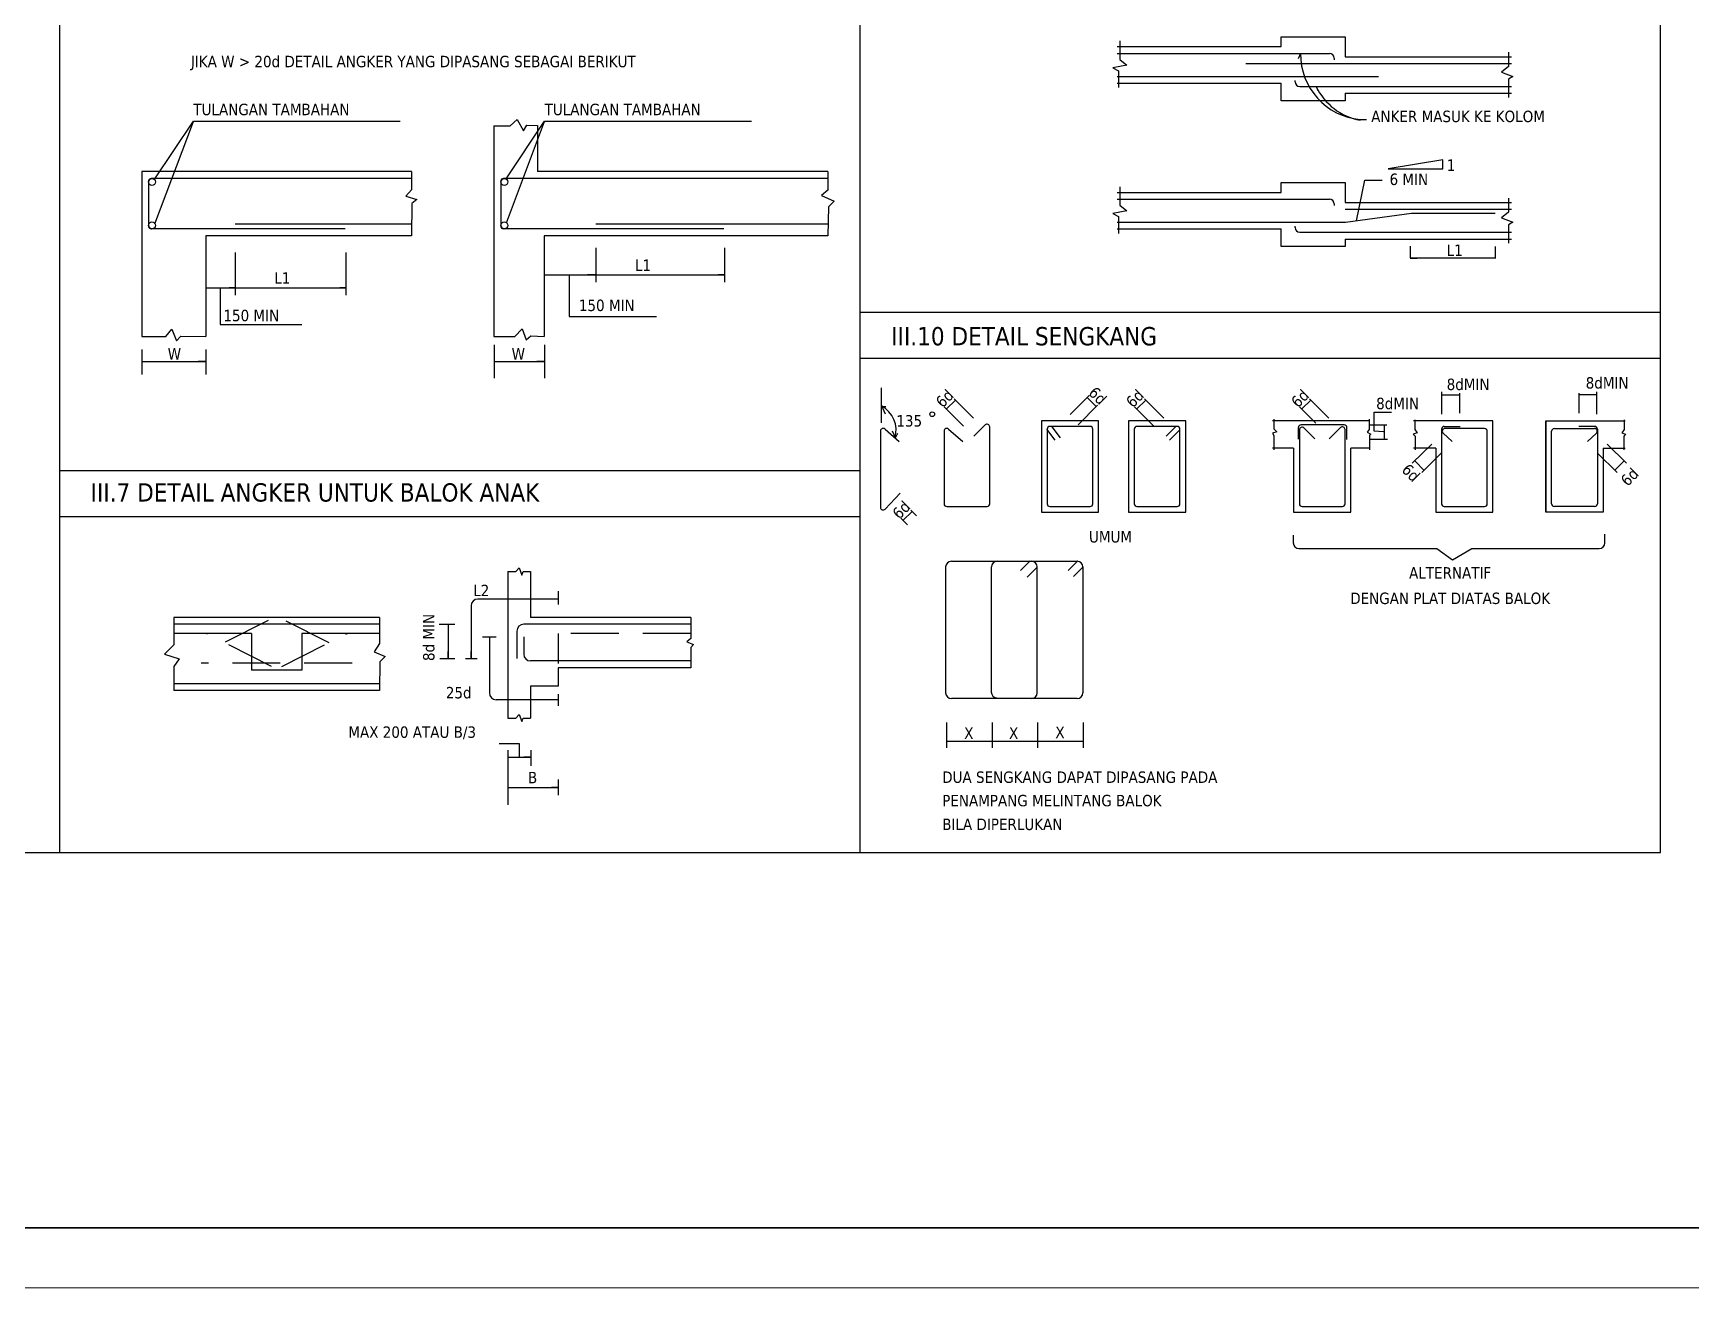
# Model space of a CAD drawing. Header units: inches. Extents: x 266054 to 836293, y -258454 to -102650.
# Drawn here: x 327843 to 341686, y -160905 to -150430 of the extents above; entities that cross this region are included whole.
import ezdxf
from ezdxf.enums import TextEntityAlignment as Align

# ---------------------------------------------------------------- set-up
doc = ezdxf.new("R2010")
doc.units = ezdxf.units.IN
doc.header["$LTSCALE"] = 800
doc.header["$MEASUREMENT"] = 0
doc.linetypes.add('DASHED', pattern=[0.75, 0.5, -0.25])
doc.layers.add('BAGAN', color=7, linetype='Continuous')
doc.layers.add('Garis_02', color=5, linetype='Continuous')
doc.layers.add('GRS KOP', color=1, linetype='Continuous', lineweight=35)
doc.layers.add('kop', color=7, linetype='Continuous', lineweight=20)
doc.styles.add('BARU', font='arial.ttf')
doc.styles.add('ROMANC', font='tahoma.ttf', dxfattribs={"height": 2})
doc.styles.get("Standard").update_dxf_attribs({"font": 'romans.shx'})

# ---------------------------------------------------------------- blocks, each defined once
blk = doc.blocks.new('kop')
at = {"layer": 'GRS KOP'}
blk.add_lwpolyline([(1, 54), (83, 54), (83, 1), (1, 1)], close=True, dxfattribs=at)
at = {"layer": 'kop', "color": 7}
blk.add_line((0, 0), (84, 0), dxfattribs=at)
at = {"layer": 'kop', "style": 'BARU', "flags": 4}
for p, height in [((73.8, 5.4), 0.35), ((80.303, 5.382), 0.25), ((73.8, 4.9), 0.35), ((80.303, 4.882), 0.25), ((73.8, 4.4), 0.35), ((80.303, 4.382), 0.25)]:
    blk.add_attdef('-', p, '', height=height, dxfattribs=at)
at = {"layer": 'kop', "flags": 4}
for tag, p in [('AR-00', (78.057, 2.648)), ('00', (81.238, 2.647))]:
    blk.add_attdef(tag, text='', height=0.35, dxfattribs=at).set_placement(p, align=Align.MIDDLE)

msp = doc.modelspace()

# ---------------------------------------------------------------- linework, layer by layer
for p, q in [((341433, -157271.1), (341433, -137405.8)), ((328062.1, -138169.9), (328062.1, -157271.1)), ((334747.6, -138169.9), (334747.6, -157271.1)), ((341433, -152763.2), (334747.6, -152763.2)), ((341433, -153145.2), (334747.6, -153145.2)), ((334747.6, -154085.4), (328062.1, -154085.4)), ((334747.6, -154467.4), (328062.1, -154467.4)), ((314691.3, -157271.1), (341433, -157271.1))]:
    msp.add_line(p, q)
at = {"color": 4}
for p, q in [((338263.8, -150542.6), (338263.8, -150459.9)), ((338263.8, -150459.9), (338798.6, -150459.9)), ((338798.6, -150459.9), (338798.6, -150626.8)), ((336894.5, -150542.6), (338263.8, -150542.6)), ((336918.1, -150495.4), (336918.1, -150648.9)), ((340164.3, -150589.9), (340164.3, -150708)), ((336977.1, -150696.2), (336859.1, -150719.8)), ((336859.1, -150719.8), (336906.3, -150743.4)), ((336906.3, -150743.4), (336906.3, -150885.1)), ((336918.1, -150648.9), (336977.1, -150696.2)), ((338798.6, -150626.8), (340187.9, -150626.8)), ((340164.3, -150708), (340105.3, -150755.2)), ((336894.5, -150848.2), (338263.8, -150848.2)), ((338263.8, -150994.8), (338263.8, -150848.2)), ((340105.3, -150755.2), (340199.7, -150790.7)), ((340199.7, -150790.7), (340164.3, -150814.3)), ((340164.3, -150814.3), (340164.3, -150967.8)), ((338798.6, -150994.8), (338263.8, -150994.8)), ((338798.6, -150932.4), (338798.6, -150994.8)), ((338798.6, -150932.4), (340187.9, -150932.4)), ((331826.2, -151204.1), (331886, -151150.9)), ((331886, -151150.9), (331939, -151245.1)), ((331691.4, -151204.1), (331826.2, -151204.1)), ((331691.4, -151204.1), (331691.4, -152961.4)), ((331939, -151245.1), (331966.4, -151198)), ((331966.4, -151198), (332054.3, -151201.7)), ((332054.3, -151201.7), (332054.3, -151586.2)), ((331003.7, -151586.2), (328749.8, -151586.2)), ((328749.8, -151586.2), (328749.8, -152961.4)), ((331003.7, -151586.2), (331003.7, -151737.1)), ((334480.1, -151586.2), (332054.3, -151586.2)), ((334480.1, -151586.2), (334480.1, -151739.6)), ((336918.1, -151711.9), (336918.1, -151865.5)), ((338263.8, -151759.2), (338263.8, -151676.5)), ((338263.8, -151676.5), (338798.6, -151676.5)), ((338798.6, -151676.5), (338798.6, -151843.3)), ((331003.7, -151737.1), (330955.5, -151792.1)), ((330955.5, -151792.1), (331048.6, -151819.6)), ((331048.6, -151819.6), (331004.5, -151851.9)), ((334480.1, -151739.6), (334425.6, -151786.7)), ((334425.6, -151786.7), (334532.5, -151833.8)), ((334532.5, -151833.8), (334485.4, -151879.9)), ((336894.5, -151759.2), (338263.8, -151759.2)), ((338798.6, -151843.3), (340187.9, -151843.3)), ((340164.3, -151806.4), (340164.3, -151924.5)), ((331004.5, -151851.9), (331003.7, -152121)), ((334485.4, -151879.9), (334480.1, -152121)), ((336977.1, -151912.7), (336859.1, -151936.4)), ((336859.1, -151936.4), (336906.3, -151960)), ((336906.3, -151960), (336906.3, -152101.7)), ((336918.1, -151865.5), (336977.1, -151912.7)), ((340164.3, -151924.5), (340105.3, -151971.8)), ((340105.3, -151971.8), (340199.7, -152007.2)), ((331003.7, -152121), (329284.6, -152121)), ((329284.6, -152121), (329284.6, -152961.4)), ((332111.6, -152121), (332111.6, -152961.4)), ((334480.1, -152121), (332111.6, -152121)), ((336894.5, -152064.8), (338263.8, -152064.8)), ((338263.8, -152211.3), (338263.8, -152064.8)), ((340199.7, -152007.2), (340164.3, -152030.8)), ((340164.3, -152030.8), (340164.3, -152184.4)), ((338798.6, -152211.3), (338263.8, -152211.3)), ((338798.6, -152149), (338798.6, -152211.3)), ((338798.6, -152149), (340187.9, -152149)), ((328952, -152961.4), (329001, -152900.7)), ((329001, -152900.7), (329039.2, -152998.8)), ((331865.4, -152961.4), (331926.2, -152897.4)), ((331926.2, -152897.4), (331959.5, -152990.6)), ((331959.5, -152990.6), (331999.7, -152957.3)), ((331999.7, -152957.3), (332111.6, -152961.4)), ((328749.8, -152961.4), (328952, -152961.4)), ((329039.2, -152998.8), (329077.5, -152960.6)), ((329077.5, -152960.6), (329284.6, -152961.4)), ((331691.4, -152961.4), (331865.4, -152961.4)), ((336740.2, -153665.3), (336262.7, -153665.3)), ((336262.7, -153665.3), (336262.7, -154429.4)), ((336740.2, -154429.4), (336740.2, -153665.3)), ((337467.9, -153665.3), (336990.3, -153665.3)), ((336990.3, -153665.3), (336990.3, -154429.4)), ((337467.9, -154429.4), (337467.9, -153665.3)), ((339004.3, -153665.3), (338193.2, -153665.3)), ((338228.7, -153757.1), (338193.2, -153768.9)), ((338193.2, -153768.9), (338205, -153789.6)), ((338205, -153653.4), (338205, -153733.4)), ((338205, -153733.4), (338228.7, -153757.1)), ((338998.4, -153739.3), (338983.6, -153760)), ((338983.6, -153760), (339013.2, -153777.8)), ((338998.4, -153653.4), (338998.4, -153739.3)), ((339013.2, -153777.8), (339001.4, -153789.6)), ((339400.8, -153765.6), (339368.2, -153777.5)), ((339368.2, -153777.5), (339383, -153795.3)), ((340033.7, -153665.3), (339371.2, -153665.3)), ((339380, -153659), (339380, -153739)), ((339380, -153739), (339400.8, -153765.6)), ((340033.7, -154429.4), (340033.7, -153665.3)), ((340475.3, -153665.3), (341137.9, -153665.3)), ((340475.3, -153665.3), (340475.3, -154429.4)), ((340475.3, -154429.4), (340475.3, -153665.3)), ((341129, -153739), (341108.3, -153765.6)), ((341108.3, -153765.6), (341140.8, -153777.5)), ((341140.8, -153777.5), (341126, -153795.3)), ((341129, -153659), (341129, -153739)), ((338369, -153894.6), (338193.2, -153894.6)), ((338205, -153789.6), (338205, -153908.1)), ((338369, -153894.6), (338369, -154429.4)), ((339004.3, -153894.6), (338846.5, -153894.6)), ((338846.5, -154429.4), (338846.5, -153894.6)), ((339001.4, -153789.6), (339001.4, -153908.1)), ((339556.2, -153894.6), (339371.2, -153894.6)), ((339383, -153795.3), (339383, -153907.9)), ((339556.2, -153894.6), (339556.2, -154429.4)), ((340952.8, -153894.6), (341137.9, -153894.6)), ((340952.8, -153894.6), (340952.8, -154429.4)), ((341126, -153795.3), (341126, -153907.9)), ((336262.7, -154429.4), (336740.2, -154429.4)), ((336990.3, -154429.4), (337467.9, -154429.4)), ((338369, -154429.4), (338846.5, -154429.4)), ((339556.2, -154429.4), (340033.7, -154429.4)), ((340952.8, -154429.4), (340475.3, -154429.4)), ((331874.5, -154925.8), (331900.9, -154894.7)), ((331900.9, -154894.7), (331923.5, -154954.5)), ((331806, -154925.8), (331806, -156148.3)), ((331806, -154925.8), (331874.5, -154925.8)), ((331923.5, -154954.5), (331934.3, -154925.1)), ((331934.3, -154925.1), (331997, -154925.8)), ((331997, -154925.8), (331997, -155307.8)), ((330736.3, -155307.8), (329017.2, -155307.8)), ((329017.2, -155307.8), (329017.2, -155536.3)), ((330736.3, -155307.8), (330736.3, -155525.5)), ((333334.1, -155307.8), (331997, -155307.8)), ((333334.1, -155307.8), (333334.1, -155482.5)), ((329666.6, -155441.5), (329017.2, -155441.5)), ((329666.6, -155441.5), (329666.6, -155747.2)), ((330736.3, -155441.5), (330086.9, -155441.5)), ((330086.9, -155441.5), (330086.9, -155747.2)), ((329017.2, -155536.3), (328940.7, -155613.9)), ((330736.3, -155525.5), (330691, -155595.2)), ((333334.1, -155482.5), (333302.8, -155511.3)), ((333302.8, -155511.3), (333358.8, -155534.8)), ((333334.5, -155559.2), (333334.1, -155728.1)), ((333358.8, -155534.8), (333334.5, -155559.2)), ((328940.7, -155613.9), (329062.3, -155654.1)), ((329018.2, -155716.9), (329017.2, -155919.1)), ((329062.3, -155654.1), (329018.2, -155716.9)), ((330691, -155595.2), (330782.1, -155635.4)), ((330738, -155679.6), (330736.3, -155919.1)), ((330782.1, -155635.4), (330738, -155679.6)), ((330086.9, -155747.2), (329666.6, -155747.2)), ((332226.2, -155728.1), (332226.2, -155880.9)), ((333334.1, -155728.1), (332226.2, -155728.1)), ((330736.3, -155919.1), (329017.2, -155919.1)), ((332226.2, -155880.9), (331997, -155880.9)), ((331997, -155880.9), (331997, -156148.3)), ((331874.5, -156148.3), (331900.9, -156117.1)), ((331900.9, -156117.1), (331923.5, -156177)), ((331806, -156148.3), (331874.5, -156148.3)), ((331923.5, -156177), (331934.3, -156147.6)), ((331934.3, -156147.6), (331997, -156148.3))]:
    msp.add_line(p, q, dxfattribs=at)
at = {"color": 8}
for p, q in [((338427.3, -150599.9), (338407.4, -150644)), ((338557.1, -150875.1), (338569.9, -150908.9)), ((338925, -151151.3), (338978.5, -151151.3)), ((328853.9, -151655.5), (329181.3, -151164)), ((328858.9, -152021.5), (329181.3, -151169)), ((329181.3, -151164), (330908.7, -151164)), ((331792.1, -151647.6), (332114.3, -151164)), ((331795.2, -152012.6), (332114.3, -151169)), ((332114.3, -151164), (333841.6, -151164)), ((339615.5, -151486.9), (339157.1, -151563.3)), ((339157.1, -151563.3), (339615.5, -151563.3)), ((339615.5, -151563.3), (339615.5, -151486.9)), ((338894.5, -151996.7), (338963, -151657.4)), ((338963, -151657.4), (339106.9, -151657.4)), ((329530.4, -152261.9), (329530.4, -152617)), ((330453.7, -152261.9), (330453.7, -152617)), ((332540.8, -152221.7), (332540.8, -152508.9)), ((333617.3, -152221.7), (333617.3, -152508.9)), ((339345.6, -152304.5), (339345.6, -152209.4)), ((340055.8, -152304.5), (340055.8, -152212.4)), ((339341.2, -152307.3), (339401.9, -152307.3)), ((339345.6, -152304.5), (340055.8, -152304.5)), ((340057, -152307.3), (340003.3, -152307.3)), ((332113.4, -152448.8), (333617.3, -152448.8)), ((332113.4, -152448.8), (332186.7, -152448.8)), ((332320, -152448.8), (332320, -152796.1)), ((332320, -152448.8), (332320, -152542.5)), ((332540.8, -152448.8), (332473.7, -152448.8)), ((332540.8, -152448.8), (332621.1, -152448.8)), ((333617.3, -152448.8), (333563.4, -152448.8)), ((329285.2, -152556.4), (330453.7, -152556.4)), ((329285.2, -152556.4), (329334.3, -152556.4)), ((329404.9, -152556.4), (329404.9, -152862.4)), ((329404.9, -152556.4), (329404.9, -152611.2)), ((329530.4, -152556.4), (329481.4, -152556.4)), ((329530.4, -152556.4), (329591, -152556.4)), ((330453.7, -152556.4), (330404.7, -152556.4)), ((332320, -152796.1), (333048.6, -152796.1)), ((329404.9, -152862.4), (330088, -152862.4)), ((328751.5, -153070.1), (328751.5, -153281.1)), ((329285.9, -153070.1), (329285.9, -153281.1)), ((331692.1, -153031.8), (331692.1, -153310.5)), ((332112.7, -153031.8), (332112.7, -153310.5)), ((328751.5, -153172.1), (329285.9, -153172.1)), ((328751.5, -153172.1), (328815.2, -153172.1)), ((329283.9, -153172.1), (329222.1, -153172.1)), ((331692.1, -153172.1), (332112.7, -153172.1)), ((331692.1, -153172.1), (331755.8, -153172.1)), ((332110.8, -153172.1), (332049, -153172.1)), ((334926.6, -153683.4), (334926.6, -153389.9)), ((335471.4, -153566.7), (335545.3, -153492.8)), ((335696.6, -153644.1), (335534.5, -153482)), ((336501.9, -153614.7), (336664, -153452.6)), ((336646.6, -153473.5), (336720.5, -153547.4)), ((338438.7, -153566.7), (338512.6, -153492.8)), ((338663.9, -153644.1), (338501.8, -153482)), ((339607.8, -153610.2), (339607.8, -153423.7)), ((339610.2, -153450.9), (339756.2, -153450.9)), ((339756.2, -153602.9), (339756.2, -153435.6)), ((340752.8, -153602.9), (340752.8, -153435.6)), ((340898.8, -153450.9), (340752.8, -153450.9)), ((340901.2, -153610.2), (340901.2, -153423.7)), ((334926.6, -153539.7), (334957.8, -153608.4)), ((334926.6, -153546), (334964, -153546)), ((335612.6, -153711.3), (335450.5, -153549.2)), ((336569.2, -153698.7), (336731.3, -153536.6)), ((338554.9, -153686.4), (338417.8, -153549.2)), ((339040.7, -153754), (339040.7, -153593.5)), ((339040.7, -153593.5), (339185.4, -153593.5)), ((335045.2, -153808.3), (335020.2, -153752.1)), ((335045.2, -153808.3), (335063.9, -153770.8)), ((339009.2, -153700.5), (339147.6, -153700.5)), ((339119.3, -153757.1), (339040.7, -153754)), ((339125.6, -153700.5), (339125.6, -153820)), ((339009.2, -153820), (339153.9, -153820)), ((339359.5, -154020.6), (339522.2, -153860.6)), ((341149.6, -154020.6), (340986.8, -153860.6)), ((339383.1, -154002.8), (339460.1, -154079.9)), ((339439.4, -154097.6), (339602.2, -153937.7)), ((341069.7, -154097.6), (340906.9, -153937.7)), ((341125.9, -154002.8), (341048.9, -154079.9)), ((335143.3, -154534.5), (335088.5, -154479.8)), ((335109.4, -154497.2), (335183.3, -154423.3)), ((335218.9, -154458.8), (335172.5, -154412.5)), ((340968.6, -154684.8), (340968.6, -154613.9)), ((338365.9, -154620.1), (338365.9, -154684.8)), ((338413.7, -154732.5), (339564.3, -154732.5)), ((339564.3, -154732.5), (339695.4, -154826.2)), ((339695.4, -154826.2), (339857.6, -154732.5)), ((339857.6, -154732.5), (340920.9, -154732.5)), ((332228.4, -155155), (331557.7, -155155)), ((332228.4, -155155), (332172.5, -155155)), ((332228.4, -155088.8), (332228.4, -155200.7)), ((331500.4, -155212.3), (331500.4, -155651.1)), ((331234.2, -155364.6), (331364.6, -155364.6)), ((331308.7, -155364.6), (331308.7, -155651.1)), ((331308.7, -155364.6), (331308.7, -155417.5)), ((331595, -155468.6), (331710.7, -155468.6)), ((331653.2, -155468.6), (331653.2, -155938.2)), ((331653.2, -155468.6), (331653.2, -155521.6)), ((331238.1, -155651.1), (331364.6, -155651.1)), ((331308.7, -155651.1), (331308.7, -155593.2)), ((331453.8, -155651.1), (331550.9, -155651.1)), ((331500.4, -155651.1), (331500.4, -155593.2)), ((332226.2, -155995.5), (331710.5, -155995.5)), ((332226.2, -155995.5), (332170.3, -155995.5)), ((332228.4, -155949.4), (332228.4, -156046.5)), ((331904.6, -156363), (331735.2, -156363)), ((331807.8, -156415.4), (331807.8, -156873.6)), ((331904.6, -156475.3), (331904.6, -156363)), ((331904.6, -156475.4), (331904.6, -156417.5)), ((331998, -156415.4), (331998, -156545.9)), ((331807.8, -156475.3), (331998, -156475.3)), ((331807.8, -156475.3), (331857.8, -156475.3)), ((331998, -156475.3), (331942.1, -156475.3)), ((332228.4, -156661.7), (332228.4, -156792.2)), ((331807.8, -156728.4), (332228.4, -156728.4)), ((332228.4, -156728.4), (332172.5, -156728.4))]:
    msp.add_line(p, q, dxfattribs=at)
at = {"color": 5, "linetype": 'DASHED'}
for p, q in [((329804.6, -155334.4), (329284.6, -155594.4)), ((329834.7, -155716.6), (329284.6, -155441.5)), ((329918.8, -155716.6), (330468.9, -155441.5)), ((329954.2, -155337), (330468.9, -155594.4)), ((332226.2, -155441.5), (332226.2, -155692.3)), ((333334.1, -155441.5), (332226.2, -155441.5)), ((330507.1, -155689.9), (329246.4, -155689.9))]:
    msp.add_line(p, q, dxfattribs=at)
at = {"color": 8}
for centre, radius, start, end in [((338973.9, -150606.9), 546.6, 179.27345, 264.86838), ((339015.6, -150658), 507.3, 205.33845, 259.63285), ((334820.5, -153745.8), 229.2, 344.13659, 62.42168), ((338413.7, -154684.8), 47.8, 180, 270), ((340920.9, -154684.8), 47.8, 270, 0), ((331557.7, -155212.3), 57.3, 90, 180), ((331710.5, -155938.2), 57.3, 180, 270)]:
    msp.add_arc(centre, radius, start, end, dxfattribs=at)
at = {"layer": 'BAGAN', "color": 7}
for p, q in [((337060, -153566.7), (337133.9, -153492.8)), ((337285.2, -153644.1), (337123.1, -153482)), ((337201.2, -153711.3), (337039.1, -153549.2)), ((335469.6, -156184.7), (335469.6, -156397.1)), ((335850.3, -156184.7), (335850.3, -156397.1)), ((336231.1, -156184.7), (336231.1, -156397.1)), ((336611.8, -156184.7), (336611.8, -156397.1)), ((335469.6, -156340.9), (336611.8, -156340.9)), ((331807.8, -156728.4), (331857.8, -156728.4))]:
    msp.add_line(p, q, dxfattribs=at)
msp.add_circle((335351, -153611.6), 20, dxfattribs=at)
at = {"layer": 'Garis_02', "linetype": 'Continuous', "ltscale": 0.015}
for p, q in [((336894.5, -150599.9), (338263.8, -150599.9)), ((338263.8, -150599.9), (338668.4, -150599.9)), ((337968.7, -150684.1), (340187.9, -150684.1)), ((338706.6, -150638.1), (338706.6, -150653.1)), ((336894.5, -150790.9), (339078.3, -150790.9)), ((338381.8, -150836.9), (338381.8, -150826.1)), ((338420.1, -150875.1), (340187.9, -150875.1)), ((328807.1, -151666.4), (328807.1, -152040.8)), ((331003.7, -151643.5), (328830, -151643.5)), ((331748.7, -151666.4), (331748.7, -152040.8)), ((334480.1, -151643.5), (331771.6, -151643.5)), ((336894.5, -151816.5), (338263.8, -151816.5)), ((338263.8, -151816.5), (338668.4, -151816.5)), ((338706.6, -151854.7), (338706.6, -151869.7)), ((338798.6, -151900.6), (340187.9, -151900.6)), ((338801.3, -152007.5), (339354, -151932.1)), ((339354, -151932.1), (340050.5, -151932.1)), ((330448.5, -152063.7), (328830, -152063.7)), ((331003.7, -152025.5), (329530.8, -152025.5)), ((333610.8, -152063.7), (331771.6, -152063.7)), ((334480.1, -152025.5), (332541, -152025.5)), ((336894.5, -152007.5), (338263.8, -152007.5)), ((338263.8, -152007.5), (338801.3, -152007.5)), ((338381.8, -152053.5), (338381.8, -152042.7)), ((338420.1, -152091.7), (340187.9, -152091.7)), ((334919, -153752.2), (334919, -154387.7)), ((334957, -153735), (335076.4, -153839.5)), ((335449.5, -153752.2), (335449.5, -154358.7)), ((335487.5, -153735), (335606.9, -153839.5)), ((335792.4, -153701.3), (335699.6, -153794.1)), ((335831.5, -154358.7), (335831.5, -153717.5)), ((336305.4, -153735.4), (336374.6, -153826.7)), ((336310.4, -153736), (336310.4, -154358.7)), ((336669.5, -153713.1), (336333.4, -153713.1)), ((336350.7, -153716.2), (336419.9, -153807.5)), ((336692.5, -154358.7), (336692.5, -153736)), ((337038.1, -153736), (337038.1, -154358.7)), ((337397.2, -153713.1), (337061, -153713.1)), ((337385.5, -153713.1), (337304.4, -153794.1)), ((337413.7, -153746.8), (337332.7, -153827.8)), ((337420.1, -154358.7), (337420.1, -153736)), ((338408.8, -153820), (338408.8, -153723.4)), ((338416.8, -153742.7), (338416.8, -154358.7)), ((338791.6, -153700.5), (338431.7, -153700.5)), ((338455.9, -153726.5), (338545.5, -153816.2)), ((338759.6, -153723.4), (338666.9, -153816.2)), ((338798.8, -154358.7), (338798.8, -153739.6)), ((338814.6, -153823.2), (338814.6, -153723.4)), ((339603.9, -153736), (339603.9, -154358.7)), ((339617.6, -153770.6), (339692, -153839.9)), ((339626.9, -153713.1), (339759, -153713.1)), ((339963, -153730.9), (339633.3, -153730.9)), ((339986, -154358.7), (339986, -153753.8)), ((340523.1, -154358.7), (340523.1, -153753.8)), ((340546, -153730.9), (340881.7, -153730.9)), ((340882.2, -153713.1), (340750, -153713.1)), ((340897.3, -153770.6), (340822.9, -153839.9)), ((340905.1, -153736), (340905.1, -154358.7)), ((334958.7, -154403.3), (335082.6, -154270.4)), ((335472.4, -154381.6), (335808.6, -154381.6)), ((336333.4, -154381.6), (336669.5, -154381.6)), ((337061, -154381.6), (337397.2, -154381.6)), ((338439.7, -154381.6), (338775.9, -154381.6)), ((339626.9, -154381.6), (339963, -154381.6)), ((340882.2, -154381.6), (340546, -154381.6)), ((335463.4, -155937.1), (335463.4, -154886.6)), ((335511.1, -154838.8), (336561.7, -154838.8)), ((335845.4, -155937.1), (335845.4, -154886.6)), ((336168.7, -154835.8), (336087.6, -154916.8)), ((336224.8, -154892), (336143.8, -154973)), ((336227.4, -155937.1), (336227.4, -154886.6)), ((336568.1, -154835.8), (336487.1, -154916.8)), ((336611.8, -154885.8), (336530.8, -154966.8)), ((336609.4, -154886.6), (336609.4, -155937.1)), ((330736.3, -155365.1), (329017.2, -155365.1)), ((331882.4, -155422.4), (331882.4, -155651.1)), ((333334.1, -155365.1), (331939.7, -155365.1)), ((331939.7, -155468.6), (331939.7, -155613.5)), ((333334.1, -155670.8), (331997, -155670.8)), ((330736.3, -155861.8), (329017.2, -155861.8)), ((336561.7, -155984.9), (335511.1, -155984.9))]:
    msp.add_line(p, q, dxfattribs=at)
for centre in [(328835.7, -151672.3), (331777.3, -151672.1), (328835.7, -152035), (331777.4, -152035)]:
    msp.add_circle(centre, 28.7, dxfattribs=at)
for centre, radius, start, end in [((338668.4, -150638.1), 38.2, 0, 90), ((338420.1, -150836.9), 38.2, 180, 270), ((328835.7, -151672.1), 28.7, 90, 180), ((328830, -151666.4), 22.9, 90, 180), ((331777.3, -151672.1), 28.7, 90, 180), ((331771.6, -151666.4), 22.9, 90, 180), ((338668.4, -151854.7), 38.2, 0, 90), ((328835.7, -152035), 28.7, 180, 270), ((328830, -152040.8), 22.9, 180, 270), ((331777.3, -152035), 28.7, 180, 270), ((331771.6, -152040.8), 22.9, 180, 270), ((338420.1, -152053.5), 38.2, 180, 270), ((334941.9, -153752.2), 22.9, 48.79778, 180), ((335472.4, -153752.2), 22.9, 48.79778, 180), ((335808.6, -153717.5), 22.9, 0, 135), ((336333.4, -153736), 22.9, 90, 180), ((336669.5, -153736), 22.9, 0, 90), ((337061, -153736), 22.9, 90, 180), ((337397.2, -153736), 22.9, 0, 90), ((338431.7, -153723.4), 22.9, 90, 180), ((338439.7, -153742.7), 22.9, 45, 180), ((338775.9, -153739.6), 22.9, 0, 135), ((338791.6, -153723.4), 22.9, 0, 90), ((339626.9, -153736), 22.9, 90, 180), ((339633.3, -153753.8), 22.9, 90, 227.01967), ((339963, -153753.8), 22.9, 0, 90), ((340546, -153753.8), 22.9, 90, 180), ((340881.7, -153753.8), 22.9, 312.98033, 90), ((340882.2, -153736), 22.9, 0, 90), ((334941.9, -154387.7), 22.9, 180, 316.99133), ((335472.4, -154358.7), 22.9, 180, 270), ((335808.6, -154358.7), 22.9, 270, 0), ((336333.4, -154358.7), 22.9, 180, 270), ((336669.5, -154358.7), 22.9, 270, 0), ((337061, -154358.7), 22.9, 180, 270), ((337397.2, -154358.7), 22.9, 270, 0), ((338439.7, -154358.7), 22.9, 180, 270), ((338775.9, -154358.7), 22.9, 270, 0), ((339626.9, -154358.7), 22.9, 180, 270), ((339963, -154358.7), 22.9, 270, 0), ((340546, -154358.7), 22.9, 180, 270), ((340882.2, -154358.7), 22.9, 270, 0), ((335511.1, -154886.6), 47.8, 90, 180), ((335893.1, -154886.6), 47.8, 90, 180), ((336179.7, -154886.6), 47.8, 0, 90), ((336561.7, -154886.6), 47.8, 0, 90), ((331939.7, -155422.4), 57.3, 90, 180), ((331997, -155613.5), 57.3, 180, 270), ((335511.1, -155937.1), 47.8, 180, 270), ((335891.9, -155930.9), 47.8, 180, 270), ((336179.7, -155937.1), 47.8, 270, 0), ((336561.7, -155937.1), 47.8, 270, 0)]:
    msp.add_arc(centre, radius, start, end, dxfattribs=at)

# ---------------------------------------------------------------- block references
at = {"layer": 'kop', "xscale": 500, "yscale": 500, "zscale": 500}
msp.add_blockref('kop', (311133.6, -160904.6), dxfattribs=at)

# ---------------------------------------------------------------- texts
at = {"style": 'ROMANC'}
for s, p in [('III.10 DETAIL SENGKANG', (335008.4, -153036.5)), ('III.7 DETAIL ANGKER UNTUK BALOK ANAK', (328323, -154340.6))]:
    msp.add_text(s, height=152.81, dxfattribs=at).set_placement(p)
at = {"color": 8, "style": 'ROMANC'}
msp.add_text('6d', height=95.51, rotation=45, dxfattribs=at).set_placement((341208, -154168.6), align=Align.CENTER)
at = {"layer": 'BAGAN', "color": 7, "style": 'ROMANC'}
for s, height, p in [('JIKA W > 20d DETAIL ANGKER YANG DIPASANG SEBAGAI BERIKUT', 95.506, (329160.3, -150714.7)), ('TULANGAN TAMBAHAN', 95.506, (329181.3, -151114.9)), ('TULANGAN TAMBAHAN', 95.506, (332114.3, -151114.9)), ('ANKER MASUK KE KOLOM', 95.506, (339016.8, -151172.8)), ('1', 95.5, (339647.2, -151579.8)), ('6 MIN', 95.51, (339170, -151697.9)), ('L1', 95.51, (339647.2, -152290.2)), ('L1', 95.51, (332868.4, -152415.3)), ('150 MIN', 95.51, (332400.4, -152750.2)), ('150 MIN', 95.51, (329432.3, -152835)), ('W', 95.5, (328967.2, -153155.5)), ('W', 95.5, (331839.2, -153155.5)), ('UMUM', 95.51, (336660, -154682.2)), ('L2', 95.51, (331518, -155130.3)), ('25d', 95.51, (331289.7, -155983.6)), ('MAX 200 ATAU B/3', 95.506, (330475.3, -156312.9)), ('X', 95.5, (335617.7, -156322.1)), ('X', 95.5, (335992.2, -156322.1)), ('X', 95.5, (336379.2, -156315.9)), ('B', 95.5, (331975.2, -156692.4)), ('DUA SENGKANG DAPAT DIPASANG PADA', 95.506, (335434.4, -156689.2)), ('PENAMPANG MELINTANG BALOK ', 95.506, (335434.4, -156884.5)), ('BILA DIPERLUKAN', 95.506, (335434.4, -157082.6))]:
    msp.add_text(s, height=height, dxfattribs=at).set_placement(p)
msp.add_text('L1', height=95.51, dxfattribs=at).set_placement((329923.6, -152474.8), align=Align.MIDDLE)
for s, height, p in [('8dMIN', 95.51, (339825.9, -153409.9)), ('8dMIN', 95.51, (340986.8, -153397.4)), ('8dMIN', 95.51, (339236.9, -153569.5)), ('ALTERNATIF', 95.51, (339676.1, -154983.6)), ('DENGAN PLAT DIATAS BALOK', 95.506, (339676.1, -155196))]:
    msp.add_text(s, height=height, dxfattribs=at).set_placement(p, align=Align.CENTER)
for rotation, p in [(45, (335488.2, -153512.9)), (315, (336700.4, -153490.3)), (45, (337076.8, -153512.9)), (45, (338455.5, -153512.9)), (315, (339315.1, -154133.2)), (45, (335126.2, -154443.4))]:
    msp.add_text('6d', height=95.51, rotation=rotation, dxfattribs=at).set_placement(p, align=Align.CENTER)
at = {"layer": 'BAGAN', "style": 'ROMANC'}
msp.add_text('135', height=95.51, dxfattribs=at).set_placement((335051.4, -153714.6))
at = {"layer": 'BAGAN', "color": 7, "style": 'ROMANC'}
msp.add_text('8d MIN', height=95.51, rotation=90, dxfattribs=at).set_placement((331194.7, -155671.9))

doc.saveas('drawing.dxf')
